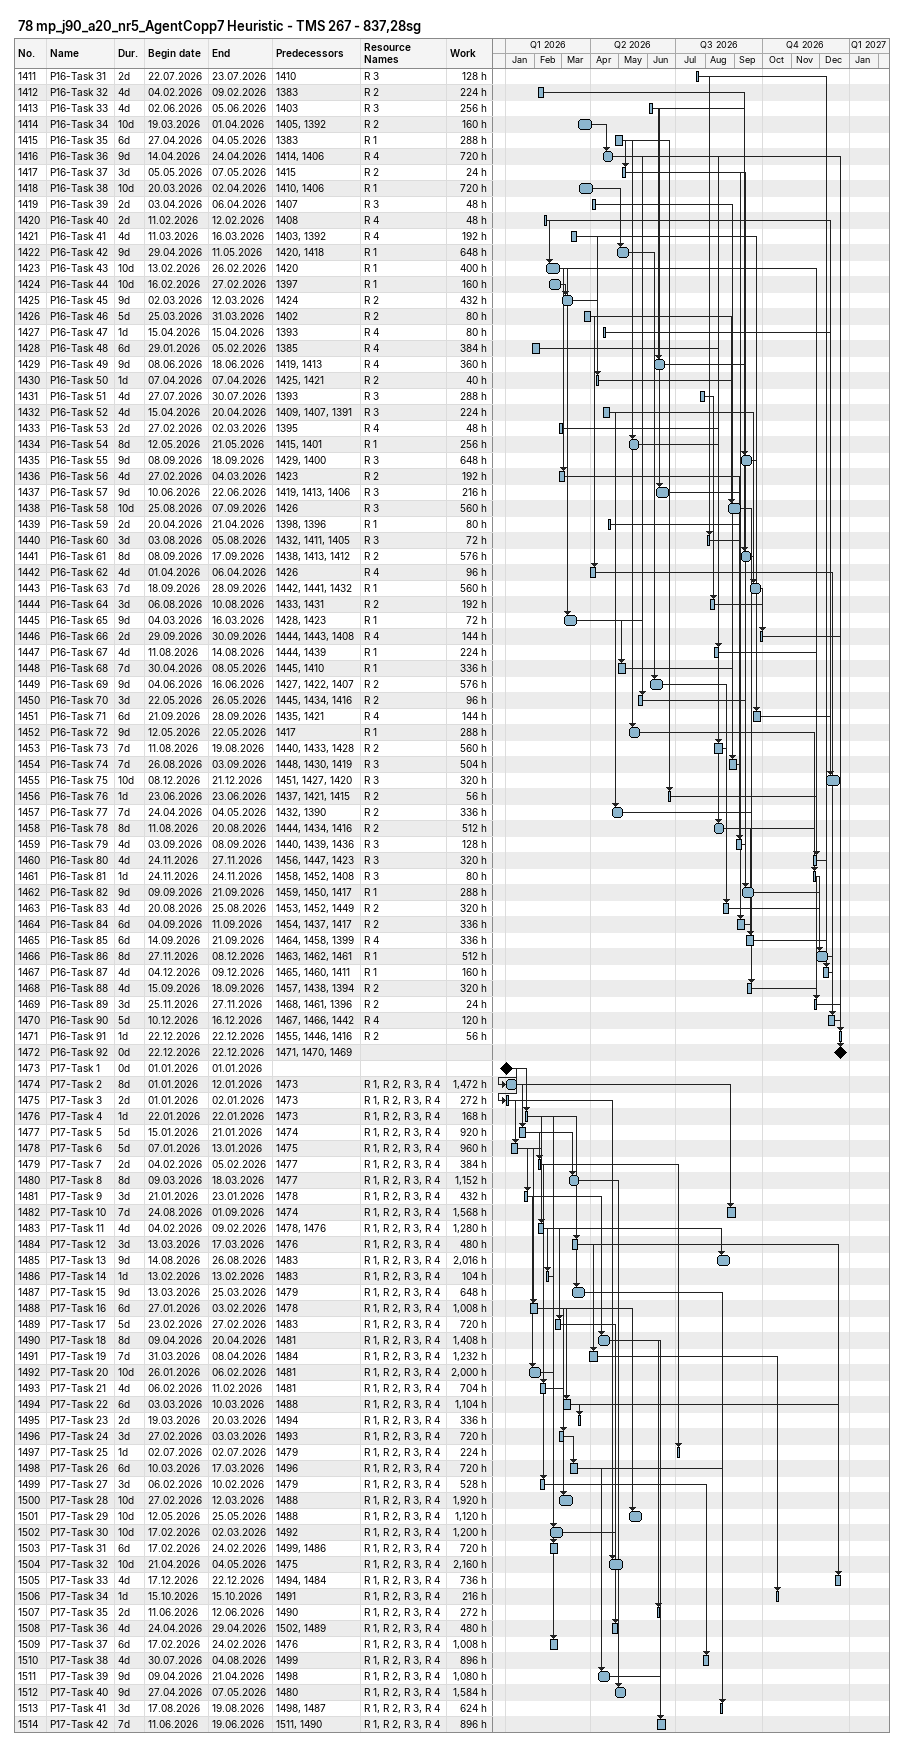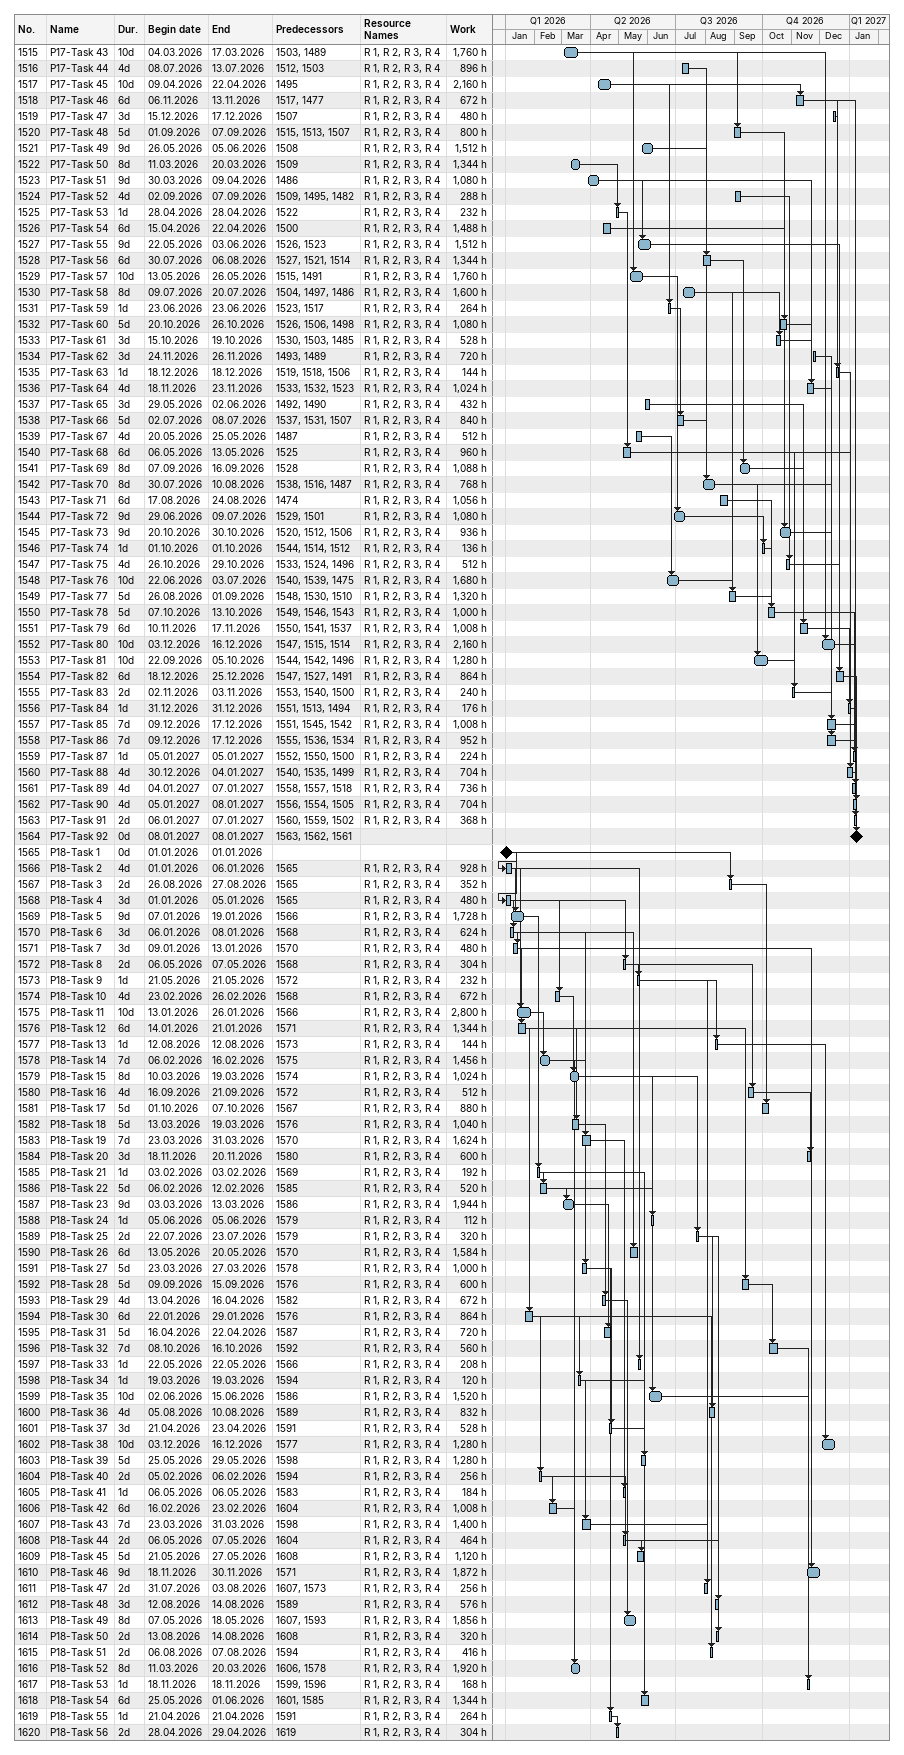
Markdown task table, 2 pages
78 mp_j90_a20_nr5_AgentCopp7 Heuristic - TMS 267 - 837,28sg

| ID | Task | Duration | Start | Finish | Predecessors | Resources | Work (h) |
|---|---|---|---|---|---|---|---|
| 1411 | P16-Task 31 | 2d | 2026-07-22 | 2026-07-23 | 1410 | R 3 | 128 |
| 1412 | P16-Task 32 | 4d | 2026-02-04 | 2026-02-09 | 1383 | R 2 | 224 |
| 1413 | P16-Task 33 | 4d | 2026-06-02 | 2026-06-05 | 1403 | R 3 | 256 |
| 1414 | P16-Task 34 | 10d | 2026-03-19 | 2026-04-01 | 1405, 1392 | R 2 | 160 |
| 1415 | P16-Task 35 | 6d | 2026-04-27 | 2026-05-04 | 1383 | R 1 | 288 |
| 1416 | P16-Task 36 | 9d | 2026-04-14 | 2026-04-24 | 1414, 1406 | R 4 | 720 |
| 1417 | P16-Task 37 | 3d | 2026-05-05 | 2026-05-07 | 1415 | R 2 | 24 |
| 1418 | P16-Task 38 | 10d | 2026-03-20 | 2026-04-02 | 1410, 1406 | R 1 | 720 |
| 1419 | P16-Task 39 | 2d | 2026-04-03 | 2026-04-06 | 1407 | R 3 | 48 |
| 1420 | P16-Task 40 | 2d | 2026-02-11 | 2026-02-12 | 1408 | R 4 | 48 |
| 1421 | P16-Task 41 | 4d | 2026-03-11 | 2026-03-16 | 1403, 1392 | R 4 | 192 |
| 1422 | P16-Task 42 | 9d | 2026-04-29 | 2026-05-11 | 1420, 1418 | R 1 | 648 |
| 1423 | P16-Task 43 | 10d | 2026-02-13 | 2026-02-26 | 1420 | R 1 | 400 |
| 1424 | P16-Task 44 | 10d | 2026-02-16 | 2026-02-27 | 1397 | R 1 | 160 |
| 1425 | P16-Task 45 | 9d | 2026-03-02 | 2026-03-12 | 1424 | R 2 | 432 |
| 1426 | P16-Task 46 | 5d | 2026-03-25 | 2026-03-31 | 1402 | R 2 | 80 |
| 1427 | P16-Task 47 | 1d | 2026-04-15 | 2026-04-15 | 1393 | R 4 | 80 |
| 1428 | P16-Task 48 | 6d | 2026-01-29 | 2026-02-05 | 1385 | R 4 | 384 |
| 1429 | P16-Task 49 | 9d | 2026-06-08 | 2026-06-18 | 1419, 1413 | R 4 | 360 |
| 1430 | P16-Task 50 | 1d | 2026-04-07 | 2026-04-07 | 1425, 1421 | R 2 | 40 |
| 1431 | P16-Task 51 | 4d | 2026-07-27 | 2026-07-30 | 1393 | R 3 | 288 |
| 1432 | P16-Task 52 | 4d | 2026-04-15 | 2026-04-20 | 1409, 1407, 1391 | R 3 | 224 |
| 1433 | P16-Task 53 | 2d | 2026-02-27 | 2026-03-02 | 1395 | R 4 | 48 |
| 1434 | P16-Task 54 | 8d | 2026-05-12 | 2026-05-21 | 1415, 1401 | R 1 | 256 |
| 1435 | P16-Task 55 | 9d | 2026-09-08 | 2026-09-18 | 1429, 1400 | R 3 | 648 |
| 1436 | P16-Task 56 | 4d | 2026-02-27 | 2026-03-04 | 1423 | R 2 | 192 |
| 1437 | P16-Task 57 | 9d | 2026-06-10 | 2026-06-22 | 1419, 1413, 1406 | R 3 | 216 |
| 1438 | P16-Task 58 | 10d | 2026-08-25 | 2026-09-07 | 1426 | R 3 | 560 |
| 1439 | P16-Task 59 | 2d | 2026-04-20 | 2026-04-21 | 1398, 1396 | R 1 | 80 |
| 1440 | P16-Task 60 | 3d | 2026-08-03 | 2026-08-05 | 1432, 1411, 1405 | R 3 | 72 |
| 1441 | P16-Task 61 | 8d | 2026-09-08 | 2026-09-17 | 1438, 1413, 1412 | R 2 | 576 |
| 1442 | P16-Task 62 | 4d | 2026-04-01 | 2026-04-06 | 1426 | R 4 | 96 |
| 1443 | P16-Task 63 | 7d | 2026-09-18 | 2026-09-28 | 1442, 1441, 1432 | R 1 | 560 |
| 1444 | P16-Task 64 | 3d | 2026-08-06 | 2026-08-10 | 1433, 1431 | R 2 | 192 |
| 1445 | P16-Task 65 | 9d | 2026-03-04 | 2026-03-16 | 1428, 1423 | R 1 | 72 |
| 1446 | P16-Task 66 | 2d | 2026-09-29 | 2026-09-30 | 1444, 1443, 1408 | R 4 | 144 |
| 1447 | P16-Task 67 | 4d | 2026-08-11 | 2026-08-14 | 1444, 1439 | R 1 | 224 |
| 1448 | P16-Task 68 | 7d | 2026-04-30 | 2026-05-08 | 1445, 1410 | R 1 | 336 |
| 1449 | P16-Task 69 | 9d | 2026-06-04 | 2026-06-16 | 1427, 1422, 1407 | R 2 | 576 |
| 1450 | P16-Task 70 | 3d | 2026-05-22 | 2026-05-26 | 1445, 1434, 1416 | R 2 | 96 |
| 1451 | P16-Task 71 | 6d | 2026-09-21 | 2026-09-28 | 1435, 1421 | R 4 | 144 |
| 1452 | P16-Task 72 | 9d | 2026-05-12 | 2026-05-22 | 1417 | R 1 | 288 |
| 1453 | P16-Task 73 | 7d | 2026-08-11 | 2026-08-19 | 1440, 1433, 1428 | R 2 | 560 |
| 1454 | P16-Task 74 | 7d | 2026-08-26 | 2026-09-03 | 1448, 1430, 1419 | R 3 | 504 |
| 1455 | P16-Task 75 | 10d | 2026-12-08 | 2026-12-21 | 1451, 1427, 1420 | R 3 | 320 |
| 1456 | P16-Task 76 | 1d | 2026-06-23 | 2026-06-23 | 1437, 1421, 1415 | R 2 | 56 |
| 1457 | P16-Task 77 | 7d | 2026-04-24 | 2026-05-04 | 1432, 1390 | R 2 | 336 |
| 1458 | P16-Task 78 | 8d | 2026-08-11 | 2026-08-20 | 1444, 1434, 1416 | R 2 | 512 |
| 1459 | P16-Task 79 | 4d | 2026-09-03 | 2026-09-08 | 1440, 1439, 1436 | R 3 | 128 |
| 1460 | P16-Task 80 | 4d | 2026-11-24 | 2026-11-27 | 1456, 1447, 1423 | R 3 | 320 |
| 1461 | P16-Task 81 | 1d | 2026-11-24 | 2026-11-24 | 1458, 1452, 1408 | R 3 | 80 |
| 1462 | P16-Task 82 | 9d | 2026-09-09 | 2026-09-21 | 1459, 1450, 1417 | R 1 | 288 |
| 1463 | P16-Task 83 | 4d | 2026-08-20 | 2026-08-25 | 1453, 1452, 1449 | R 2 | 320 |
| 1464 | P16-Task 84 | 6d | 2026-09-04 | 2026-09-11 | 1454, 1437, 1417 | R 2 | 336 |
| 1465 | P16-Task 85 | 6d | 2026-09-14 | 2026-09-21 | 1464, 1458, 1399 | R 4 | 336 |
| 1466 | P16-Task 86 | 8d | 2026-11-27 | 2026-12-08 | 1463, 1462, 1461 | R 1 | 512 |
| 1467 | P16-Task 87 | 4d | 2026-12-04 | 2026-12-09 | 1465, 1460, 1411 | R 1 | 160 |
| 1468 | P16-Task 88 | 4d | 2026-09-15 | 2026-09-18 | 1457, 1438, 1394 | R 2 | 320 |
| 1469 | P16-Task 89 | 3d | 2026-11-25 | 2026-11-27 | 1468, 1461, 1396 | R 2 | 24 |
| 1470 | P16-Task 90 | 5d | 2026-12-10 | 2026-12-16 | 1467, 1466, 1442 | R 4 | 120 |
| 1471 | P16-Task 91 | 1d | 2026-12-22 | 2026-12-22 | 1455, 1446, 1416 | R 2 | 56 |
| 1472 | P16-Task 92 | 0d | 2026-12-22 | 2026-12-22 | 1471, 1470, 1469 |  |  |
| 1473 | P17-Task 1 | 0d | 2026-01-01 | 2026-01-01 |  |  |  |
| 1474 | P17-Task 2 | 8d | 2026-01-01 | 2026-01-12 | 1473 | R 1, R 2, R 3, R 4 | 1472 |
| 1475 | P17-Task 3 | 2d | 2026-01-01 | 2026-01-02 | 1473 | R 1, R 2, R 3, R 4 | 272 |
| 1476 | P17-Task 4 | 1d | 2026-01-22 | 2026-01-22 | 1473 | R 1, R 2, R 3, R 4 | 168 |
| 1477 | P17-Task 5 | 5d | 2026-01-15 | 2026-01-21 | 1474 | R 1, R 2, R 3, R 4 | 920 |
| 1478 | P17-Task 6 | 5d | 2026-01-07 | 2026-01-13 | 1475 | R 1, R 2, R 3, R 4 | 960 |
| 1479 | P17-Task 7 | 2d | 2026-02-04 | 2026-02-05 | 1477 | R 1, R 2, R 3, R 4 | 384 |
| 1480 | P17-Task 8 | 8d | 2026-03-09 | 2026-03-18 | 1477 | R 1, R 2, R 3, R 4 | 1152 |
| 1481 | P17-Task 9 | 3d | 2026-01-21 | 2026-01-23 | 1478 | R 1, R 2, R 3, R 4 | 432 |
| 1482 | P17-Task 10 | 7d | 2026-08-24 | 2026-09-01 | 1474 | R 1, R 2, R 3, R 4 | 1568 |
| 1483 | P17-Task 11 | 4d | 2026-02-04 | 2026-02-09 | 1478, 1476 | R 1, R 2, R 3, R 4 | 1280 |
| 1484 | P17-Task 12 | 3d | 2026-03-13 | 2026-03-17 | 1476 | R 1, R 2, R 3, R 4 | 480 |
| 1485 | P17-Task 13 | 9d | 2026-08-14 | 2026-08-26 | 1483 | R 1, R 2, R 3, R 4 | 2016 |
| 1486 | P17-Task 14 | 1d | 2026-02-13 | 2026-02-13 | 1483 | R 1, R 2, R 3, R 4 | 104 |
| 1487 | P17-Task 15 | 9d | 2026-03-13 | 2026-03-25 | 1479 | R 1, R 2, R 3, R 4 | 648 |
| 1488 | P17-Task 16 | 6d | 2026-01-27 | 2026-02-03 | 1478 | R 1, R 2, R 3, R 4 | 1008 |
| 1489 | P17-Task 17 | 5d | 2026-02-23 | 2026-02-27 | 1483 | R 1, R 2, R 3, R 4 | 720 |
| 1490 | P17-Task 18 | 8d | 2026-04-09 | 2026-04-20 | 1481 | R 1, R 2, R 3, R 4 | 1408 |
| 1491 | P17-Task 19 | 7d | 2026-03-31 | 2026-04-08 | 1484 | R 1, R 2, R 3, R 4 | 1232 |
| 1492 | P17-Task 20 | 10d | 2026-01-26 | 2026-02-06 | 1481 | R 1, R 2, R 3, R 4 | 2000 |
| 1493 | P17-Task 21 | 4d | 2026-02-06 | 2026-02-11 | 1481 | R 1, R 2, R 3, R 4 | 704 |
| 1494 | P17-Task 22 | 6d | 2026-03-03 | 2026-03-10 | 1488 | R 1, R 2, R 3, R 4 | 1104 |
| 1495 | P17-Task 23 | 2d | 2026-03-19 | 2026-03-20 | 1494 | R 1, R 2, R 3, R 4 | 336 |
| 1496 | P17-Task 24 | 3d | 2026-02-27 | 2026-03-03 | 1493 | R 1, R 2, R 3, R 4 | 720 |
| 1497 | P17-Task 25 | 1d | 2026-07-02 | 2026-07-02 | 1479 | R 1, R 2, R 3, R 4 | 224 |
| 1498 | P17-Task 26 | 6d | 2026-03-10 | 2026-03-17 | 1496 | R 1, R 2, R 3, R 4 | 720 |
| 1499 | P17-Task 27 | 3d | 2026-02-06 | 2026-02-10 | 1479 | R 1, R 2, R 3, R 4 | 528 |
| 1500 | P17-Task 28 | 10d | 2026-02-27 | 2026-03-12 | 1488 | R 1, R 2, R 3, R 4 | 1920 |
| 1501 | P17-Task 29 | 10d | 2026-05-12 | 2026-05-25 | 1488 | R 1, R 2, R 3, R 4 | 1120 |
| 1502 | P17-Task 30 | 10d | 2026-02-17 | 2026-03-02 | 1492 | R 1, R 2, R 3, R 4 | 1200 |
| 1503 | P17-Task 31 | 6d | 2026-02-17 | 2026-02-24 | 1499, 1486 | R 1, R 2, R 3, R 4 | 720 |
| 1504 | P17-Task 32 | 10d | 2026-04-21 | 2026-05-04 | 1475 | R 1, R 2, R 3, R 4 | 2160 |
| 1505 | P17-Task 33 | 4d | 2026-12-17 | 2026-12-22 | 1494, 1484 | R 1, R 2, R 3, R 4 | 736 |
| 1506 | P17-Task 34 | 1d | 2026-10-15 | 2026-10-15 | 1491 | R 1, R 2, R 3, R 4 | 216 |
| 1507 | P17-Task 35 | 2d | 2026-06-11 | 2026-06-12 | 1490 | R 1, R 2, R 3, R 4 | 272 |
| 1508 | P17-Task 36 | 4d | 2026-04-24 | 2026-04-29 | 1502, 1489 | R 1, R 2, R 3, R 4 | 480 |
| 1509 | P17-Task 37 | 6d | 2026-02-17 | 2026-02-24 | 1476 | R 1, R 2, R 3, R 4 | 1008 |
| 1510 | P17-Task 38 | 4d | 2026-07-30 | 2026-08-04 | 1499 | R 1, R 2, R 3, R 4 | 896 |
| 1511 | P17-Task 39 | 9d | 2026-04-09 | 2026-04-21 | 1498 | R 1, R 2, R 3, R 4 | 1080 |
| 1512 | P17-Task 40 | 9d | 2026-04-27 | 2026-05-07 | 1480 | R 1, R 2, R 3, R 4 | 1584 |
| 1513 | P17-Task 41 | 3d | 2026-08-17 | 2026-08-19 | 1498, 1487 | R 1, R 2, R 3, R 4 | 624 |
| 1514 | P17-Task 42 | 7d | 2026-06-11 | 2026-06-19 | 1511, 1490 | R 1, R 2, R 3, R 4 | 896 |
| 1515 | P17-Task 43 | 10d | 2026-03-04 | 2026-03-17 | 1503, 1489 | R 1, R 2, R 3, R 4 | 1760 |
| 1516 | P17-Task 44 | 4d | 2026-07-08 | 2026-07-13 | 1512, 1503 | R 1, R 2, R 3, R 4 | 896 |
| 1517 | P17-Task 45 | 10d | 2026-04-09 | 2026-04-22 | 1495 | R 1, R 2, R 3, R 4 | 2160 |
| 1518 | P17-Task 46 | 6d | 2026-11-06 | 2026-11-13 | 1517, 1477 | R 1, R 2, R 3, R 4 | 672 |
| 1519 | P17-Task 47 | 3d | 2026-12-15 | 2026-12-17 | 1507 | R 1, R 2, R 3, R 4 | 480 |
| 1520 | P17-Task 48 | 5d | 2026-09-01 | 2026-09-07 | 1515, 1513, 1507 | R 1, R 2, R 3, R 4 | 800 |
| 1521 | P17-Task 49 | 9d | 2026-05-26 | 2026-06-05 | 1508 | R 1, R 2, R 3, R 4 | 1512 |
| 1522 | P17-Task 50 | 8d | 2026-03-11 | 2026-03-20 | 1509 | R 1, R 2, R 3, R 4 | 1344 |
| 1523 | P17-Task 51 | 9d | 2026-03-30 | 2026-04-09 | 1486 | R 1, R 2, R 3, R 4 | 1080 |
| 1524 | P17-Task 52 | 4d | 2026-09-02 | 2026-09-07 | 1509, 1495, 1482 | R 1, R 2, R 3, R 4 | 288 |
| 1525 | P17-Task 53 | 1d | 2026-04-28 | 2026-04-28 | 1522 | R 1, R 2, R 3, R 4 | 232 |
| 1526 | P17-Task 54 | 6d | 2026-04-15 | 2026-04-22 | 1500 | R 1, R 2, R 3, R 4 | 1488 |
| 1527 | P17-Task 55 | 9d | 2026-05-22 | 2026-06-03 | 1526, 1523 | R 1, R 2, R 3, R 4 | 1512 |
| 1528 | P17-Task 56 | 6d | 2026-07-30 | 2026-08-06 | 1527, 1521, 1514 | R 1, R 2, R 3, R 4 | 1344 |
| 1529 | P17-Task 57 | 10d | 2026-05-13 | 2026-05-26 | 1515, 1491 | R 1, R 2, R 3, R 4 | 1760 |
| 1530 | P17-Task 58 | 8d | 2026-07-09 | 2026-07-20 | 1504, 1497, 1486 | R 1, R 2, R 3, R 4 | 1600 |
| 1531 | P17-Task 59 | 1d | 2026-06-23 | 2026-06-23 | 1523, 1517 | R 1, R 2, R 3, R 4 | 264 |
| 1532 | P17-Task 60 | 5d | 2026-10-20 | 2026-10-26 | 1526, 1506, 1498 | R 1, R 2, R 3, R 4 | 1080 |
| 1533 | P17-Task 61 | 3d | 2026-10-15 | 2026-10-19 | 1530, 1503, 1485 | R 1, R 2, R 3, R 4 | 528 |
| 1534 | P17-Task 62 | 3d | 2026-11-24 | 2026-11-26 | 1493, 1489 | R 1, R 2, R 3, R 4 | 720 |
| 1535 | P17-Task 63 | 1d | 2026-12-18 | 2026-12-18 | 1519, 1518, 1506 | R 1, R 2, R 3, R 4 | 144 |
| 1536 | P17-Task 64 | 4d | 2026-11-18 | 2026-11-23 | 1533, 1532, 1523 | R 1, R 2, R 3, R 4 | 1024 |
| 1537 | P17-Task 65 | 3d | 2026-05-29 | 2026-06-02 | 1492, 1490 | R 1, R 2, R 3, R 4 | 432 |
| 1538 | P17-Task 66 | 5d | 2026-07-02 | 2026-07-08 | 1537, 1531, 1507 | R 1, R 2, R 3, R 4 | 840 |
| 1539 | P17-Task 67 | 4d | 2026-05-20 | 2026-05-25 | 1487 | R 1, R 2, R 3, R 4 | 512 |
| 1540 | P17-Task 68 | 6d | 2026-05-06 | 2026-05-13 | 1525 | R 1, R 2, R 3, R 4 | 960 |
| 1541 | P17-Task 69 | 8d | 2026-09-07 | 2026-09-16 | 1528 | R 1, R 2, R 3, R 4 | 1088 |
| 1542 | P17-Task 70 | 8d | 2026-07-30 | 2026-08-10 | 1538, 1516, 1487 | R 1, R 2, R 3, R 4 | 768 |
| 1543 | P17-Task 71 | 6d | 2026-08-17 | 2026-08-24 | 1474 | R 1, R 2, R 3, R 4 | 1056 |
| 1544 | P17-Task 72 | 9d | 2026-06-29 | 2026-07-09 | 1529, 1501 | R 1, R 2, R 3, R 4 | 1080 |
| 1545 | P17-Task 73 | 9d | 2026-10-20 | 2026-10-30 | 1520, 1512, 1506 | R 1, R 2, R 3, R 4 | 936 |
| 1546 | P17-Task 74 | 1d | 2026-10-01 | 2026-10-01 | 1544, 1514, 1512 | R 1, R 2, R 3, R 4 | 136 |
| 1547 | P17-Task 75 | 4d | 2026-10-26 | 2026-10-29 | 1533, 1524, 1496 | R 1, R 2, R 3, R 4 | 512 |
| 1548 | P17-Task 76 | 10d | 2026-06-22 | 2026-07-03 | 1540, 1539, 1475 | R 1, R 2, R 3, R 4 | 1680 |
| 1549 | P17-Task 77 | 5d | 2026-08-26 | 2026-09-01 | 1548, 1530, 1510 | R 1, R 2, R 3, R 4 | 1320 |
| 1550 | P17-Task 78 | 5d | 2026-10-07 | 2026-10-13 | 1549, 1546, 1543 | R 1, R 2, R 3, R 4 | 1000 |
| 1551 | P17-Task 79 | 6d | 2026-11-10 | 2026-11-17 | 1550, 1541, 1537 | R 1, R 2, R 3, R 4 | 1008 |
| 1552 | P17-Task 80 | 10d | 2026-12-03 | 2026-12-16 | 1547, 1515, 1514 | R 1, R 2, R 3, R 4 | 2160 |
| 1553 | P17-Task 81 | 10d | 2026-09-22 | 2026-10-05 | 1544, 1542, 1496 | R 1, R 2, R 3, R 4 | 1280 |
| 1554 | P17-Task 82 | 6d | 2026-12-18 | 2026-12-25 | 1547, 1527, 1491 | R 1, R 2, R 3, R 4 | 864 |
| 1555 | P17-Task 83 | 2d | 2026-11-02 | 2026-11-03 | 1553, 1540, 1500 | R 1, R 2, R 3, R 4 | 240 |
| 1556 | P17-Task 84 | 1d | 2026-12-31 | 2026-12-31 | 1551, 1513, 1494 | R 1, R 2, R 3, R 4 | 176 |
| 1557 | P17-Task 85 | 7d | 2026-12-09 | 2026-12-17 | 1551, 1545, 1542 | R 1, R 2, R 3, R 4 | 1008 |
| 1558 | P17-Task 86 | 7d | 2026-12-09 | 2026-12-17 | 1555, 1536, 1534 | R 1, R 2, R 3, R 4 | 952 |
| 1559 | P17-Task 87 | 1d | 2027-01-05 | 2027-01-05 | 1552, 1550, 1500 | R 1, R 2, R 3, R 4 | 224 |
| 1560 | P17-Task 88 | 4d | 2026-12-30 | 2027-01-04 | 1540, 1535, 1499 | R 1, R 2, R 3, R 4 | 704 |
| 1561 | P17-Task 89 | 4d | 2027-01-04 | 2027-01-07 | 1558, 1557, 1518 | R 1, R 2, R 3, R 4 | 736 |
| 1562 | P17-Task 90 | 4d | 2027-01-05 | 2027-01-08 | 1556, 1554, 1505 | R 1, R 2, R 3, R 4 | 704 |
| 1563 | P17-Task 91 | 2d | 2027-01-06 | 2027-01-07 | 1560, 1559, 1502 | R 1, R 2, R 3, R 4 | 368 |
| 1564 | P17-Task 92 | 0d | 2027-01-08 | 2027-01-08 | 1563, 1562, 1561 |  |  |
| 1565 | P18-Task 1 | 0d | 2026-01-01 | 2026-01-01 |  |  |  |
| 1566 | P18-Task 2 | 4d | 2026-01-01 | 2026-01-06 | 1565 | R 1, R 2, R 3, R 4 | 928 |
| 1567 | P18-Task 3 | 2d | 2026-08-26 | 2026-08-27 | 1565 | R 1, R 2, R 3, R 4 | 352 |
| 1568 | P18-Task 4 | 3d | 2026-01-01 | 2026-01-05 | 1565 | R 1, R 2, R 3, R 4 | 480 |
| 1569 | P18-Task 5 | 9d | 2026-01-07 | 2026-01-19 | 1566 | R 1, R 2, R 3, R 4 | 1728 |
| 1570 | P18-Task 6 | 3d | 2026-01-06 | 2026-01-08 | 1568 | R 1, R 2, R 3, R 4 | 624 |
| 1571 | P18-Task 7 | 3d | 2026-01-09 | 2026-01-13 | 1570 | R 1, R 2, R 3, R 4 | 480 |
| 1572 | P18-Task 8 | 2d | 2026-05-06 | 2026-05-07 | 1568 | R 1, R 2, R 3, R 4 | 304 |
| 1573 | P18-Task 9 | 1d | 2026-05-21 | 2026-05-21 | 1572 | R 1, R 2, R 3, R 4 | 232 |
| 1574 | P18-Task 10 | 4d | 2026-02-23 | 2026-02-26 | 1568 | R 1, R 2, R 3, R 4 | 672 |
| 1575 | P18-Task 11 | 10d | 2026-01-13 | 2026-01-26 | 1566 | R 1, R 2, R 3, R 4 | 2800 |
| 1576 | P18-Task 12 | 6d | 2026-01-14 | 2026-01-21 | 1571 | R 1, R 2, R 3, R 4 | 1344 |
| 1577 | P18-Task 13 | 1d | 2026-08-12 | 2026-08-12 | 1573 | R 1, R 2, R 3, R 4 | 144 |
| 1578 | P18-Task 14 | 7d | 2026-02-06 | 2026-02-16 | 1575 | R 1, R 2, R 3, R 4 | 1456 |
| 1579 | P18-Task 15 | 8d | 2026-03-10 | 2026-03-19 | 1574 | R 1, R 2, R 3, R 4 | 1024 |
| 1580 | P18-Task 16 | 4d | 2026-09-16 | 2026-09-21 | 1572 | R 1, R 2, R 3, R 4 | 512 |
| 1581 | P18-Task 17 | 5d | 2026-10-01 | 2026-10-07 | 1567 | R 1, R 2, R 3, R 4 | 880 |
| 1582 | P18-Task 18 | 5d | 2026-03-13 | 2026-03-19 | 1576 | R 1, R 2, R 3, R 4 | 1040 |
| 1583 | P18-Task 19 | 7d | 2026-03-23 | 2026-03-31 | 1570 | R 1, R 2, R 3, R 4 | 1624 |
| 1584 | P18-Task 20 | 3d | 2026-11-18 | 2026-11-20 | 1580 | R 1, R 2, R 3, R 4 | 600 |
| 1585 | P18-Task 21 | 1d | 2026-02-03 | 2026-02-03 | 1569 | R 1, R 2, R 3, R 4 | 192 |
| 1586 | P18-Task 22 | 5d | 2026-02-06 | 2026-02-12 | 1585 | R 1, R 2, R 3, R 4 | 520 |
| 1587 | P18-Task 23 | 9d | 2026-03-03 | 2026-03-13 | 1586 | R 1, R 2, R 3, R 4 | 1944 |
| 1588 | P18-Task 24 | 1d | 2026-06-05 | 2026-06-05 | 1579 | R 1, R 2, R 3, R 4 | 112 |
| 1589 | P18-Task 25 | 2d | 2026-07-22 | 2026-07-23 | 1579 | R 1, R 2, R 3, R 4 | 320 |
| 1590 | P18-Task 26 | 6d | 2026-05-13 | 2026-05-20 | 1570 | R 1, R 2, R 3, R 4 | 1584 |
| 1591 | P18-Task 27 | 5d | 2026-03-23 | 2026-03-27 | 1578 | R 1, R 2, R 3, R 4 | 1000 |
| 1592 | P18-Task 28 | 5d | 2026-09-09 | 2026-09-15 | 1576 | R 1, R 2, R 3, R 4 | 600 |
| 1593 | P18-Task 29 | 4d | 2026-04-13 | 2026-04-16 | 1582 | R 1, R 2, R 3, R 4 | 672 |
| 1594 | P18-Task 30 | 6d | 2026-01-22 | 2026-01-29 | 1576 | R 1, R 2, R 3, R 4 | 864 |
| 1595 | P18-Task 31 | 5d | 2026-04-16 | 2026-04-22 | 1587 | R 1, R 2, R 3, R 4 | 720 |
| 1596 | P18-Task 32 | 7d | 2026-10-08 | 2026-10-16 | 1592 | R 1, R 2, R 3, R 4 | 560 |
| 1597 | P18-Task 33 | 1d | 2026-05-22 | 2026-05-22 | 1566 | R 1, R 2, R 3, R 4 | 208 |
| 1598 | P18-Task 34 | 1d | 2026-03-19 | 2026-03-19 | 1594 | R 1, R 2, R 3, R 4 | 120 |
| 1599 | P18-Task 35 | 10d | 2026-06-02 | 2026-06-15 | 1586 | R 1, R 2, R 3, R 4 | 1520 |
| 1600 | P18-Task 36 | 4d | 2026-08-05 | 2026-08-10 | 1589 | R 1, R 2, R 3, R 4 | 832 |
| 1601 | P18-Task 37 | 3d | 2026-04-21 | 2026-04-23 | 1591 | R 1, R 2, R 3, R 4 | 528 |
| 1602 | P18-Task 38 | 10d | 2026-12-03 | 2026-12-16 | 1577 | R 1, R 2, R 3, R 4 | 1280 |
| 1603 | P18-Task 39 | 5d | 2026-05-25 | 2026-05-29 | 1598 | R 1, R 2, R 3, R 4 | 1280 |
| 1604 | P18-Task 40 | 2d | 2026-02-05 | 2026-02-06 | 1594 | R 1, R 2, R 3, R 4 | 256 |
| 1605 | P18-Task 41 | 1d | 2026-05-06 | 2026-05-06 | 1583 | R 1, R 2, R 3, R 4 | 184 |
| 1606 | P18-Task 42 | 6d | 2026-02-16 | 2026-02-23 | 1604 | R 1, R 2, R 3, R 4 | 1008 |
| 1607 | P18-Task 43 | 7d | 2026-03-23 | 2026-03-31 | 1598 | R 1, R 2, R 3, R 4 | 1400 |
| 1608 | P18-Task 44 | 2d | 2026-05-06 | 2026-05-07 | 1604 | R 1, R 2, R 3, R 4 | 464 |
| 1609 | P18-Task 45 | 5d | 2026-05-21 | 2026-05-27 | 1608 | R 1, R 2, R 3, R 4 | 1120 |
| 1610 | P18-Task 46 | 9d | 2026-11-18 | 2026-11-30 | 1571 | R 1, R 2, R 3, R 4 | 1872 |
| 1611 | P18-Task 47 | 2d | 2026-07-31 | 2026-08-03 | 1607, 1573 | R 1, R 2, R 3, R 4 | 256 |
| 1612 | P18-Task 48 | 3d | 2026-08-12 | 2026-08-14 | 1589 | R 1, R 2, R 3, R 4 | 576 |
| 1613 | P18-Task 49 | 8d | 2026-05-07 | 2026-05-18 | 1607, 1593 | R 1, R 2, R 3, R 4 | 1856 |
| 1614 | P18-Task 50 | 2d | 2026-08-13 | 2026-08-14 | 1608 | R 1, R 2, R 3, R 4 | 320 |
| 1615 | P18-Task 51 | 2d | 2026-08-06 | 2026-08-07 | 1594 | R 1, R 2, R 3, R 4 | 416 |
| 1616 | P18-Task 52 | 8d | 2026-03-11 | 2026-03-20 | 1606, 1578 | R 1, R 2, R 3, R 4 | 1920 |
| 1617 | P18-Task 53 | 1d | 2026-11-18 | 2026-11-18 | 1599, 1596 | R 1, R 2, R 3, R 4 | 168 |
| 1618 | P18-Task 54 | 6d | 2026-05-25 | 2026-06-01 | 1601, 1585 | R 1, R 2, R 3, R 4 | 1344 |
| 1619 | P18-Task 55 | 1d | 2026-04-21 | 2026-04-21 | 1591 | R 1, R 2, R 3, R 4 | 264 |
| 1620 | P18-Task 56 | 2d | 2026-04-28 | 2026-04-29 | 1619 | R 1, R 2, R 3, R 4 | 304 |
